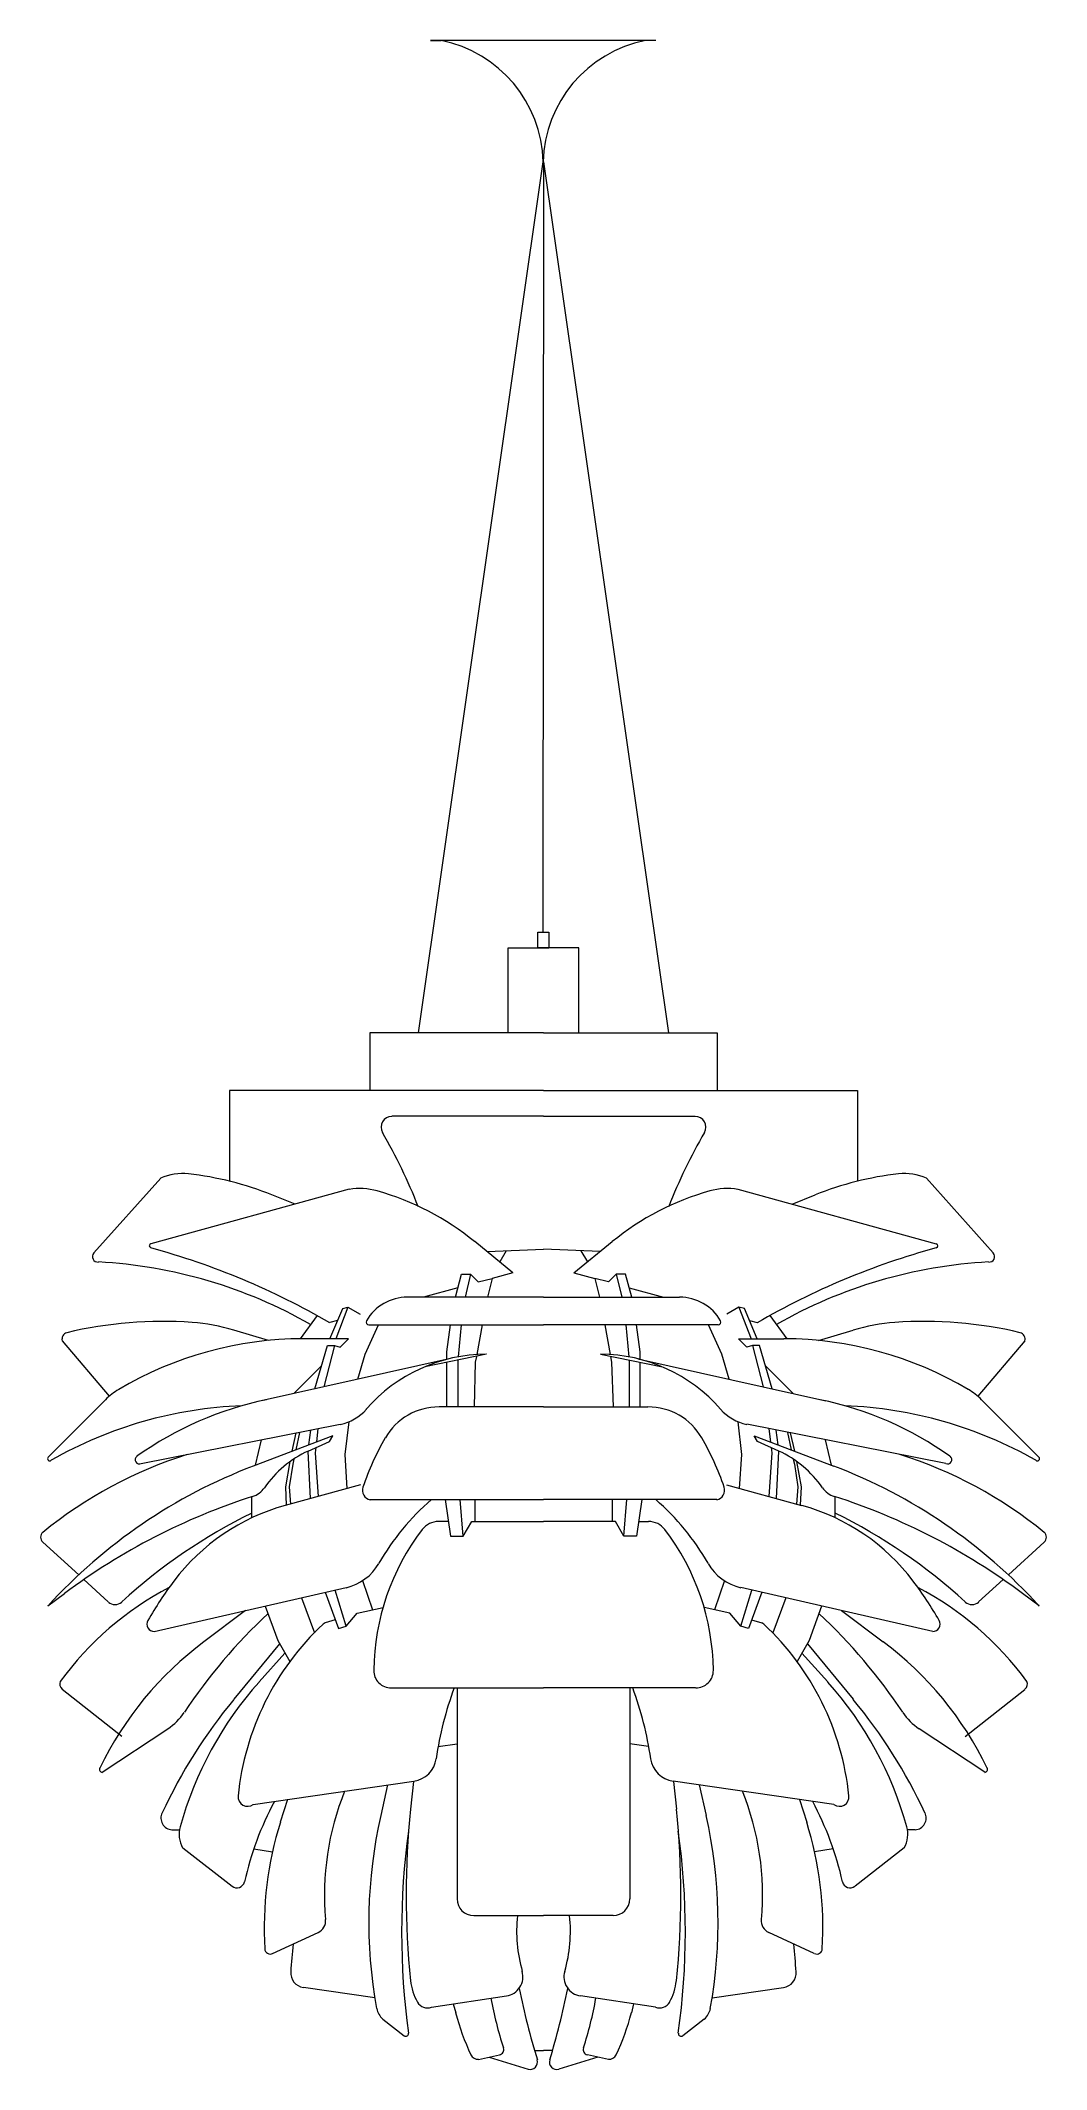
# Model space of a CAD drawing. Header units: millimetres. Extents: x -318 to 318, y -1281 to 0.
import ezdxf

# ---------------------------------------------------------------- set-up
doc = ezdxf.new("R2010")
doc.units = ezdxf.units.MM
doc.layers.add('ceco.net 167', color=7, linetype='Continuous', lineweight=5)

msp = doc.modelspace()

# ---------------------------------------------------------------- linework, layer by layer
at = {"layer": 'ceco.net 167'}
for p, q in [((-71.2, 0), (-64.5, 0)), ((0, 0), (-71.2, 0)), ((71.2, 0), (0, 0)), ((71.2, 0), (64.5, 0)), ((-78.9, -626.7), (0, -76.6)), ((0, -563), (0.4, -76.6)), ((79.3, -626.7), (0.4, -76.6)), ((-3.5, -573), (-3.5, -563)), ((-3.5, -563), (3.5, -563)), ((3.5, -563), (3.5, -573)), ((-22.2, -626.7), (-22.2, -573)), ((-22.2, -573), (3.5, -573)), ((22.6, -573), (-3.1, -573)), ((22.6, -626.7), (22.6, -573)), ((0.2, -626.7), (-109.6, -626.7)), ((-109.6, -626.7), (-109.6, -663.1)), ((0.2, -626.7), (110, -626.7)), ((110, -626.7), (110, -663.1)), ((-161.2, -663.1), (-198.2, -663.1)), ((-198.2, -663.1), (-198.2, -720.4)), ((0.2, -663.1), (-161.2, -663.1)), ((0.2, -663.1), (161.6, -663.1)), ((161.6, -663.1), (198.6, -663.1)), ((198.6, -663.1), (198.6, -720.4)), ((0.2, -679.4), (-95.7, -679.4)), ((0.2, -679.4), (96, -679.4)), ((-241.7, -718.4), (-284, -765.7)), ((-122.6, -725.5), (-247.9, -759.9)), ((-156.8, -734.9), (-171.4, -729)), ((123, -725.5), (248.3, -759.9)), ((157.2, -734.9), (171.8, -729)), ((242.1, -718.4), (284.3, -765.7)), ((-19.1, -778.3), (-43.3, -758.5)), ((-35.5, -764.8), (0.2, -763.3)), ((-23.4, -764.3), (-27.5, -771.4)), ((35.9, -764.8), (0.2, -763.3)), ((19.4, -778.3), (43.6, -758.5)), ((23.8, -764.3), (27.9, -771.4)), ((-55.5, -793.6), (-51.6, -779.1)), ((-51.6, -779.1), (-45.9, -779.1)), ((-45.9, -779.1), (-49.4, -793.6)), ((-45.9, -779.1), (-41, -783.9)), ((-19.1, -778.3), (-32.3, -781.9)), ((19.4, -778.3), (32.7, -781.9)), ((46.2, -779.1), (41.3, -783.9)), ((51.9, -779.1), (46.2, -779.1)), ((46.2, -779.1), (49.7, -793.6)), ((55.9, -793.6), (51.9, -779.1)), ((0.2, -793.6), (-85.8, -793.6)), ((-53.9, -787.7), (-75.6, -793.6)), ((-41, -783.9), (-32.3, -781.9)), ((-32.3, -781.9), (-35.3, -793.6)), ((0.2, -793.6), (86.2, -793.6)), ((41.3, -783.9), (32.7, -781.9)), ((32.7, -781.9), (35.6, -793.6)), ((54.3, -787.7), (76, -793.6)), ((-142.8, -805.2), (-153.6, -819.9)), ((-134.8, -819.9), (-126.7, -800.7)), ((-123.4, -799.9), (-131.1, -819.9)), ((-126.7, -800.7), (-123.4, -799.9)), ((-123.4, -799.9), (-115.7, -804.4)), ((123.7, -799.9), (116.1, -804.4)), ((127.1, -800.7), (123.7, -799.9)), ((123.7, -799.9), (131.4, -819.9)), ((135.2, -819.9), (127.1, -800.7)), ((143.2, -805.2), (154, -819.9)), ((-173.6, -821), (-195.5, -814.4)), ((-123, -819.9), (-151.8, -819.9)), ((-130, -808.4), (-134.8, -809.7)), ((-128.3, -825.2), (-123, -819.9)), ((-112.4, -829.6), (-104.1, -811.1)), ((-110.2, -811.1), (0.2, -811.1)), ((-60.8, -828.1), (-58.5, -811.1)), ((-51.8, -811.1), (-53.8, -831.4)), ((-38.6, -811.1), (-42, -829.9)), ((110.6, -811.1), (0.2, -811.1)), ((39, -811.1), (42.4, -829.9)), ((52.2, -811.1), (54.2, -831.4)), ((61.2, -828.1), (58.9, -811.1)), ((112.8, -829.6), (104.4, -811.1)), ((128.6, -825.2), (123.4, -819.9)), ((123.4, -819.9), (152.1, -819.9)), ((130.3, -808.4), (135.2, -809.7)), ((174, -821), (195.9, -814.4)), ((-303.9, -821.2), (-274.2, -856.2)), ((-59.4, -832.6), (-178.1, -859)), ((-144.3, -851.5), (-136.3, -824.2)), ((-131.9, -824.2), (-138.6, -850.2)), ((-136.3, -824.2), (-131.9, -824.2)), ((-131.9, -824.2), (-128.3, -825.2)), ((-117.1, -845.4), (-112.4, -829.6)), ((-35.9, -829.7), (-74.9, -837.7)), ((-60.8, -832.9), (-60.8, -828.1)), ((-42.2, -831), (-42.9, -834.6)), ((36.3, -829.7), (75.3, -837.7)), ((42.6, -831), (43.2, -834.6)), ((59.8, -832.6), (178.5, -859)), ((61.2, -832.9), (61.2, -828.1)), ((117.5, -845.4), (112.8, -829.6)), ((132.3, -824.2), (128.6, -825.2)), ((136.7, -824.2), (132.3, -824.2)), ((132.3, -824.2), (139, -850.2)), ((144.7, -851.5), (136.7, -824.2)), ((304.3, -821.2), (274.6, -856.2)), ((-157.6, -854.5), (-140, -837)), ((-60.8, -862.9), (-60.8, -834.8)), ((-54, -833.4), (-54, -862.9)), ((-42.9, -834.6), (-43.7, -862.9)), ((43.2, -834.6), (44.1, -862.9)), ((54.4, -833.4), (54.4, -862.9)), ((61.2, -862.9), (61.2, -834.8)), ((157.9, -854.5), (140.4, -837)), ((-276.6, -858.4), (-312.8, -894.6)), ((277, -858.4), (313.2, -894.6)), ((0.2, -862.9), (-65.8, -862.9)), ((0.2, -862.9), (66.2, -862.9)), ((-254, -898.7), (-128.3, -873.9)), ((-132.9, -881.1), (-183.3, -900.3)), ((-181.7, -899.7), (-178, -883.7)), ((-158.6, -890.9), (-156, -879.4)), ((-153.9, -879), (-156.3, -890)), ((-148, -886.8), (-146.8, -877.6)), ((-142.3, -876.7), (-143.2, -885)), ((-135, -884.7), (-132.9, -881.1)), ((-125.1, -893), (-122.7, -872.3)), ((125.5, -893), (123.1, -872.3)), ((254.4, -898.7), (128.6, -873.9)), ((135.4, -884.7), (133.3, -881.1)), ((133.3, -881.1), (183.6, -900.3)), ((142.6, -876.7), (143.6, -885)), ((148.4, -886.8), (147.2, -877.6)), ((154.3, -879), (156.7, -890)), ((159, -890.9), (156.3, -879.4)), ((182.1, -899.7), (178.4, -883.7)), ((-157.6, -895.9), (-158.3, -899)), ((-148.5, -890.8), (-135, -884.7)), ((-147, -920.8), (-148.5, -890.8)), ((-143.6, -888.6), (-144, -891.9)), ((-144, -891.9), (-142.2, -919.5)), ((-123.8, -914.4), (-125.1, -893)), ((124.1, -914.4), (125.5, -893)), ((148.9, -890.8), (135.4, -884.7)), ((144.4, -891.9), (142.6, -919.5)), ((144, -888.6), (144.4, -891.9)), ((147.3, -920.8), (148.9, -890.8)), ((158, -895.9), (158.7, -899)), ((-162.7, -913.3), (-159.9, -897.5)), ((-158.3, -899), (-160.5, -913.5)), ((158.7, -899), (160.8, -913.5)), ((163.1, -913.3), (160.3, -897.5)), ((-184, -932.9), (-184, -919.6)), ((-115.4, -912.1), (-163, -925.2)), ((-162.1, -925), (-162.7, -913.3)), ((-160.5, -913.5), (-159.7, -924.3)), ((-109.3, -921.5), (0.2, -921.5)), ((-61.9, -921.5), (-58.6, -944.6)), ((-50.6, -944.6), (-52.5, -921.5)), ((-43.1, -921.5), (-43.1, -935.3)), ((109.7, -921.5), (0.2, -921.5)), ((43.5, -921.5), (43.5, -935.3)), ((51, -944.6), (52.9, -921.5)), ((62.3, -921.5), (59, -944.6)), ((115.8, -912.1), (163.3, -925.2)), ((160.8, -913.5), (160.1, -924.3)), ((162.5, -925), (163.1, -913.3)), ((184.4, -932.9), (184.4, -919.6)), ((-60, -935.3), (-66.2, -935.3)), ((-50.6, -944.6), (-45.2, -935.3)), ((-45.2, -935.3), (0.2, -935.3)), ((45.6, -935.3), (0.2, -935.3)), ((51, -944.6), (45.6, -935.3)), ((60.3, -935.3), (66.6, -935.3)), ((-58.6, -944.6), (-50.6, -944.6)), ((59, -944.6), (51, -944.6)), ((-316.1, -948.3), (-293.5, -969)), ((316.5, -948.3), (293.9, -969)), ((-290.2, -972), (-274.8, -986.1)), ((-114.2, -972.6), (-107.9, -991.1)), ((114.5, -972.6), (108.2, -991.1)), ((290.6, -972), (275.1, -986.1)), ((-313, -988.6), (-302.4, -980.7)), ((-245.8, -1004.8), (-124.5, -977)), ((-152.8, -983.5), (-144.6, -1005.6)), ((-137.7, -980), (-129.3, -1002.9)), ((-124.4, -1001.4), (-131.5, -978.6)), ((124.8, -1001.4), (131.9, -978.6)), ((246.1, -1004.8), (124.9, -977)), ((138.1, -980), (129.7, -1002.9)), ((153.2, -983.5), (145, -1005.6)), ((313.3, -988.6), (302.8, -980.7)), ((-188.1, -991.6), (-214.4, -1011.2)), ((-175.6, -988.7), (-167.7, -1010.5)), ((-131.4, -997.4), (-137.7, -999.3)), ((-124.4, -1001.4), (-117.6, -993.2)), ((-117.6, -993.2), (-101.2, -989.6)), ((118, -993.2), (101.6, -989.6)), ((124.8, -1001.4), (118, -993.2)), ((131.7, -997.4), (138.1, -999.3)), ((175.9, -988.7), (168.1, -1010.5)), ((188.5, -991.6), (214.8, -1011.2)), ((-167.7, -1010.5), (-160.1, -1023.8)), ((-129.3, -1002.9), (-124.4, -1001.4)), ((129.7, -1002.9), (124.8, -1001.4)), ((168.1, -1010.5), (160.5, -1023.8)), ((-166.6, -1012.5), (-195.5, -1047.6)), ((-163.2, -1018.5), (-179.5, -1036.6)), ((163.5, -1018.5), (179.8, -1036.6)), ((167, -1012.5), (195.9, -1047.6)), ((-266.3, -1071.1), (-304, -1041.3)), ((-96, -1040.3), (0.2, -1040.3)), ((-54.4, -1040.3), (-54.4, -1173.7)), ((96.3, -1040.3), (0.2, -1040.3)), ((54.7, -1040.3), (54.7, -1173.7)), ((266.6, -1071.1), (304.3, -1041.3)), ((-278.6, -1093.7), (-237.1, -1066.2)), ((-66.3, -1077.3), (-54.4, -1075.7)), ((66.6, -1077.3), (54.7, -1075.7)), ((279, -1093.7), (237.5, -1066.2)), ((-183.3, -1114), (-81.8, -1099.3)), ((-98.3, -1101.7), (-102.6, -1121)), ((-82, -1099.4), (-83.8, -1117)), ((183.7, -1114), (82.1, -1099.3)), ((82.4, -1099.4), (84.2, -1117)), ((98.6, -1101.7), (103, -1121)), ((-161.6, -1110.9), (-166.1, -1125.2)), ((162, -1110.9), (166.5, -1125.2)), ((-234.6, -1130.1), (-229.8, -1130.1)), ((235, -1130.1), (230.2, -1130.1)), ((-227.8, -1141.5), (-196.6, -1165.7)), ((-182.9, -1142), (-171.1, -1143.9)), ((183.2, -1142), (171.5, -1143.9)), ((228.1, -1141.5), (197, -1165.7)), ((-43.9, -1184.2), (0.2, -1184.2)), ((44.2, -1184.2), (0.2, -1184.2)), ((-171, -1208.1), (-142.2, -1194.8)), ((171.3, -1208.1), (142.5, -1194.8)), ((-106.4, -1236.1), (-151.5, -1229.6)), ((106.7, -1236.1), (151.9, -1229.6)), ((-70.5, -1242), (-23.2, -1234.9)), ((-56.8, -1240), (-55.3, -1245.5)), ((70.9, -1242), (23.6, -1234.9)), ((57.1, -1240), (55.7, -1245.5)), ((-101.4, -1249.5), (-87.8, -1260.1)), ((101.7, -1249.5), (88.2, -1260.1)), ((-40.8, -1275), (-27.6, -1272.2)), ((-34.2, -1273.6), (-9.5, -1281.1)), ((-5.6, -1269.3), (0.2, -1269.3)), ((5.9, -1269.3), (0.2, -1269.3)), ((34.6, -1273.6), (9.9, -1281.1)), ((41.2, -1275), (27.9, -1272.2))]:
    msp.add_line(p, q, dxfattribs=at)
for centre, radius, start, end in [((-80, -78.5), 80, 1.3444, 78.8773), ((80, -78.5), 80, 101.1227, 178.6556), ((-95.7, -686.2), 6.78, 90, 210), ((-407.3, -866.1), 353, 21.5513, 30), ((407.6, -866.1), 353, 150, 158.4487), ((96, -686.2), 6.78, 330, 90), ((-228, -748.8), 33.3, 83.3397, 114.3361), ((-248, -920.6), 206.3, 68.2058, 83.3397), ((248.4, -920.6), 206.3, 96.6603, 111.7942), ((228.4, -748.8), 33.3, 65.6639, 96.6603), ((-115.8, -765.2), 40.2, 74.2567, 99.7137), ((-151.3, -890.9), 170.8, 50.7897, 74.2567), ((151.6, -890.9), 170.8, 105.7433, 129.2103), ((116.2, -765.2), 40.2, 80.2863, 105.7433), ((-281.4, -768), 3.43, 138.2392, 275.7589), ((-247.6, -761.1), 1.31, 105.3397, 254.6603), ((-374.7, -1224.5), 479.1, 59.9545, 74.6603), ((375, -1224.5), 479.1, 105.3397, 120.0455), ((248, -761.1), 1.31, 285.3397, 74.6603), ((281.8, -768), 3.43, 264.2411, 41.7608), ((-297.6, -1074.8), 303.9, 60.2942, 86.8762), ((298, -1074.8), 303.9, 93.1238, 119.7058), ((-85.8, -823.5), 29.9, 90, 150), ((86.2, -823.5), 29.9, 30, 90), ((-300, -820.1), 4.07, 103.535, 196.465), ((-240.5, -1067.3), 258.4, 85.8616, 103.535), ((-151.8, -1047.7), 227.8, 90, 120.7388), ((-230.7, -932.4), 123.1, 73.3696, 85.8616), ((-110.2, -809.4), 1.69, 150, 270), ((110.6, -809.4), 1.69, 270, 30), ((152.1, -1047.7), 227.8, 59.2612, 90), ((231.1, -932.4), 123.1, 94.1384, 106.6304), ((240.9, -1067.3), 258.4, 76.465, 94.1384), ((300.4, -820.1), 4.07, 343.535, 76.465), ((-35.3, -931.2), 101.6, 90.3628, 138.8597), ((35.6, -931.2), 101.6, 41.1403, 89.6372), ((-245.7, -889.8), 44.1, 120.7388, 134.5234), ((-130.9, -1070.7), 216.8, 101.6682, 125.4694), ((131.2, -1070.7), 216.8, 54.5306, 78.3318), ((246.1, -889.8), 44.1, 45.4766, 59.2612), ((-180.2, -1126.2), 264.2, 92.2118, 119.6443), ((-133.9, -845), 29.5, 281.1403, 318.8597), ((-65.8, -902.1), 39.2, 90, 150), ((66.2, -902.1), 39.2, 30, 90), ((134.3, -845), 29.5, 221.1403, 258.8597), ((180.5, -1126.2), 264.2, 60.3557, 87.7882), ((50, -969), 173, 150, 161.3294), ((-49.6, -969), 173, 18.6706, 30), ((-142.1, -1155.6), 275.4, 107.5092, 129.1882), ((-311.8, -895.6), 1.39, 135, 315), ((-255.1, -896.3), 2.68, 125.4694, 294.5306), ((-119.2, -953.8), 69.5, 114.9567, 145.0203), ((119.5, -953.8), 69.5, 34.9797, 65.0433), ((142.5, -1155.6), 275.4, 50.8118, 72.4908), ((255.5, -896.3), 2.68, 245.4694, 54.5306), ((312.2, -895.6), 1.39, 225, 45), ((-62.6, -1216.8), 338.7, 110.8687, 137.6607), ((63, -1216.8), 338.7, 42.3393, 69.1313), ((-60.7, -1303.6), 403.3, 107.7419, 126.8173), ((-188.1, -905.6), 14.6, 287.7419, 325.0203), ((-108.2, -915.6), 6.05, 161.3294, 258.6706), ((31.7, -1039.6), 156.3, 130.912, 150.1108), ((-31.3, -1039.6), 156.3, 29.8892, 49.088), ((108.5, -915.6), 6.05, 281.3294, 18.6706), ((188.4, -905.6), 14.6, 214.9797, 252.2581), ((61.1, -1303.6), 403.3, 53.1827, 72.2581), ((-27.6, -1247.1), 353.7, 116.2743, 132.4455), ((-128.1, -1052.4), 131.9, 105.3384, 142.9449), ((-66.2, -948.2), 12.9, 90, 142.7651), ((66.6, -948.2), 12.9, 37.2349, 90), ((128.5, -1052.4), 131.9, 37.0551, 74.6616), ((27.9, -1247.1), 353.7, 47.5545, 63.7257), ((-313.6, -945.2), 3.97, 129.1882, 230.8118), ((42.8, -1031), 149.9, 142.7651, 179.3105), ((-42.4, -1031), 149.9, 0.6895, 37.2349), ((314, -945.2), 3.97, 309.1882, 50.8118), ((-43.9, -1116), 237.4, 142.9449, 150.1464), ((-131.7, -945.8), 32.1, 282.8853, 330.1108), ((132, -945.8), 32.1, 209.8892, 257.1147), ((44.3, -1116), 237.4, 29.8536, 37.0551), ((-143.2, -1154.5), 200.5, 117.6829, 143.8769), ((-270.5, -981.5), 6.3, 227.5545, 312.4455), ((143.6, -1154.5), 200.5, 36.1231, 62.3171), ((270.9, -981.5), 6.3, 227.5545, 312.4455), ((-245.7, -1000.1), 4.66, 150.1464, 269.8536), ((61.3, -1246.6), 345.5, 132.8914, 146.4826), ((-136.7, -1002.6), 3.39, 106.8773, 133.1227), ((137.1, -1002.6), 3.39, 46.8773, 73.1227), ((-60.9, -1246.6), 345.5, 33.5174, 47.1086), ((246.1, -1000.1), 4.66, 270.1464, 29.8536), ((-84.1, -1185.7), 217.7, 126.7595, 154.2137), ((-21.2, -1126), 172.5, 133.1227, 174.2116), ((21.5, -1126), 172.5, 5.7884, 46.8773), ((84.5, -1185.7), 217.7, 25.7863, 53.2405), ((-301.4, -1038), 4.12, 155.6556, 231.6657), ((-10.8, -1188), 226.6, 138.0992, 164.6948), ((-96.1, -1029.4), 11, 179.3105, 270.6895), ((96.5, -1029.4), 11, 269.3105, 0.6895), ((11.1, -1188), 226.6, 15.3052, 41.9008), ((301.8, -1038), 4.12, 308.3343, 24.3444), ((68.5, -1264.8), 341.8, 140.5662, 154.8192), ((150, -1116.6), 219.9, 159.7018, 171.7648), ((-149.7, -1116.6), 219.9, 8.2352, 20.2982), ((-68.1, -1264.8), 341.8, 25.1808, 39.4338), ((-257.5, -1035.5), 36.8, 303.5174, 326.4826), ((257.8, -1035.5), 36.8, 213.5174, 236.4826), ((-84.2, -1082.7), 16.8, 278.2352, 351.7648), ((84.5, -1082.7), 16.8, 188.2352, 261.7648), ((-278.4, -1091.8), 1.92, 154.2137, 265.7863), ((278.8, -1091.8), 1.92, 274.2137, 25.7863), ((-186.8, -1109.2), 5.98, 174.2116, 305.7884), ((9.1, -1207.5), 202.8, 151.9371, 167.2897), ((35.2, -1170.9), 173.4, 157.8962, 185.2239), ((-34.8, -1170.9), 173.4, 354.7761, 22.1038), ((-8.7, -1207.5), 202.8, 12.7103, 28.0629), ((187.2, -1109.2), 5.98, 234.2116, 5.7884), ((-234, -1122.5), 7.56, 154.8192, 265.1808), ((47.6, -1192.1), 223.9, 162.6133, 183.3599), ((195.1, -1188.3), 305.3, 167.2567, 190.2861), ((442.6, -1171.2), 529.2, 174.1284, 185.8716), ((-442.2, -1171.2), 529.2, 354.1284, 5.8716), ((-194.8, -1188.3), 305.3, 349.7139, 12.7433), ((-47.2, -1192.1), 223.9, 356.6401, 17.3867), ((234.4, -1122.5), 7.56, 274.8192, 25.1808), ((-212.4, -1132.8), 17.7, 164.6948, 209.2403), ((368.6, -1194.6), 458.1, 171.9918, 188.0082), ((-368.3, -1194.6), 458.1, 351.9918, 8.0082), ((212.7, -1132.8), 17.7, 330.7597, 15.3052), ((-193.6, -1161.8), 4.92, 232.1463, 347.2897), ((193.9, -1161.8), 4.92, 192.7103, 307.8537), ((-43.9, -1173.7), 10.5, 180, 270), ((44.2, -1173.7), 10.5, 270, 0), ((-145.6, -1187.4), 8.14, 294.7761, 5.2239), ((74.3, -1194.1), 91.1, 173.7959, 196.1236), ((-73.9, -1194.1), 91.1, 343.8764, 6.2041), ((145.9, -1187.4), 8.14, 174.7761, 245.2239), ((313.4, -1251.8), 474, 173.9908, 176.1172), ((-313.1, -1251.8), 474, 3.8828, 6.0092), ((-172.5, -1205), 3.46, 183.3599, 296.6401), ((172.9, -1205), 3.46, 243.3599, 356.6401), ((-150.2, -1220.3), 9.36, 176.1172, 261.7269), ((-49.1, -1221.7), 34.9, 185.8716, 209.3681), ((-25.1, -1222.8), 12.3, 278.5217, 16.1236), ((25.4, -1222.8), 12.3, 163.8764, 261.4783), ((49.4, -1221.7), 34.9, 330.6319, 354.1284), ((150.5, -1220.3), 9.36, 278.2731, 3.8828), ((-93.9, -1240.8), 11.5, 190.2861, 229.7139), ((-73.2, -1235.3), 7.23, 209.3681, 291.9004), ((196.9, -1195.5), 233.5, 190.0814, 198.0357), ((448, -1136.7), 472.5, 191.4069, 197.0676), ((-447.6, -1136.7), 472.5, 342.9324, 348.5931), ((-196.6, -1195.5), 233.5, 341.9643, 349.9186), ((73.6, -1235.3), 7.23, 248.0996, 330.6319), ((94.3, -1240.8), 11.5, 310.2861, 349.7139), ((88.4, -1208.5), 148.4, 194.4204, 205.3916), ((-88, -1208.5), 148.4, 334.6084, 345.5796), ((-86.8, -1258.7), 1.74, 231.9918, 8.0082), ((-28.3, -1268.8), 3.39, 281.9643, 18.0357), ((28.6, -1268.8), 3.39, 161.9643, 258.0357), ((87.1, -1258.7), 1.74, 171.9918, 308.0082), ((-41.2, -1270), 4.94, 205.3916, 274.6084), ((-8.2, -1276.7), 4.62, 252.9324, 17.0676), ((8.5, -1276.7), 4.62, 162.9324, 287.0676), ((41.6, -1270), 4.94, 265.3916, 334.6084)]:
    msp.add_arc(centre, radius, start, end, dxfattribs=at)

doc.saveas('drawing.dxf')
